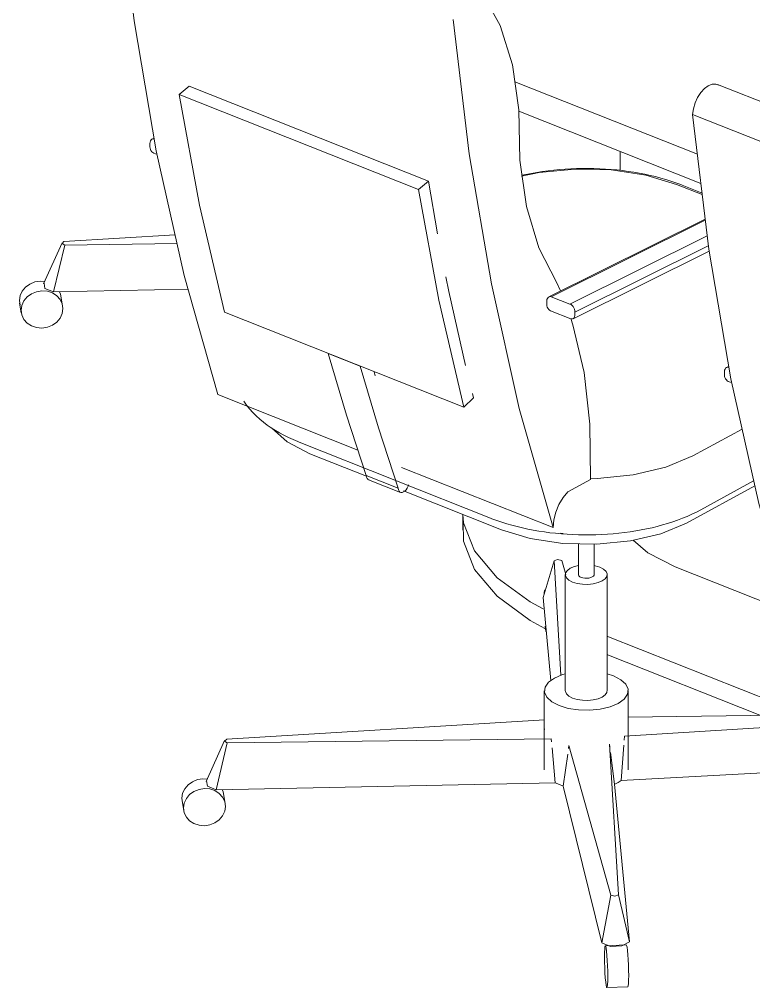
# Model space of a CAD drawing. Header units: millimetres. Extents: x -44545 to 51785, y -22696 to 32686.
# Drawn here: x 18041 to 18741, y 20688 to 21611 of the extents above; entities that cross this region are included whole.
import ezdxf

# ---------------------------------------------------------------- set-up
doc = ezdxf.new("R2010")
doc.units = ezdxf.units.MM
doc.layers.add('A-GENM', color=13, linetype='Continuous', lineweight=9)

# ---------------------------------------------------------------- blocks, each defined once
blk = doc.blocks.new('Table Conference 8 Seater_1_ - Table Conference 8 Seater_1_-199038-3D Section 3')
at = {"layer": 'A-GENM'}
for p, q in [((18193.43, 21539.56), (18202.97, 21547.4)), ((18431.13, 21456.79), (18202.97, 21547.4)), ((18513.44, 21551.58), (18687.37, 21482.51)), ((19025.98, 21422.11), (18706.56, 21548.96)), ((18421.58, 21448.95), (18193.43, 21539.56)), ((18690.7, 21454.63), (18517.18, 21523.54)), ((19002.26, 21393.56), (18682.85, 21520.4)), ((18169.59, 21497.74), (18167.57, 21496.73)), ((18165.63, 21489.48), (18165.71, 21492.8)), ((18169.29, 21483.54), (18172.41, 21482.3)), ((18613.72, 21485.2), (18613.72, 21466.84)), ((18431.13, 21456.79), (18421.58, 21448.95)), ((18439.78, 21406.69), (18431.13, 21456.79)), ((18691.96, 21444.05), (18667.52, 21453.76)), ((18691.96, 21444.05), (18667.52, 21453.76)), ((18691.79, 21445.5), (18672.75, 21453.06)), ((18694.77, 21420.56), (18545.83, 21346.51)), ((18548.17, 21346.67), (18694.88, 21419.61)), ((18189.57, 21405.8), (18083.66, 21399.38)), ((18064.34, 21358.99), (18081.95, 21398.17)), ((18084.63, 21395.92), (18191.47, 21397.3)), ((18696.67, 21404.67), (18565.86, 21339.64)), ((18084.63, 21395.92), (18073.8, 21351.24)), ((18568.95, 21325.75), (18698.5, 21390.16)), ((18697.79, 21395.25), (18570.6, 21332.01)), ((18556.98, 21352.26), (18553.45, 21360.04)), ((18202, 21353.86), (18073.8, 21351.24)), ((18041.91, 21338.58), (18041.23, 21343.14)), ((18082.46, 21337.95), (18080.89, 21347.22)), ((18543.9, 21339.26), (18543.98, 21342.58)), ((18565.86, 21339.64), (18548.17, 21346.67)), ((18041.45, 21340.53), (18043.02, 21331.26)), ((18464.78, 21241.34), (18236.62, 21331.95)), ((18547.55, 21333.32), (18566.63, 21325.74)), ((18570.6, 21332.01), (18570.51, 21328.69)), ((18365.91, 21280.61), (18335.49, 21292.69)), ((18717.16, 21280.28), (18715.14, 21279.28)), ((18380.43, 21271.3), (18379.34, 21275.08)), ((18713.2, 21272.03), (18713.29, 21275.35)), ((18716.86, 21266.08), (18719.98, 21264.85)), ((18363.85, 21200.59), (18230.45, 21253.56)), ((18464.78, 21241.34), (18474.09, 21250.32)), ((18474.09, 21250.32), (18472.98, 21254.66)), ((18683.02, 21195.01), (18729.91, 21220.55)), ((18683.02, 21195.01), (18729.91, 21220.55)), ((18307.75, 21208.2), (18490.27, 21135.71)), ((18371.95, 21175.7), (18318.18, 21197.05)), ((18549.87, 21126.71), (18405.37, 21184.1)), ((18371.85, 21176.31), (18402.27, 21164.23)), ((18374.03, 21172.38), (18404.45, 21160.3)), ((18374.52, 21172.23), (18374.03, 21172.38)), ((18563.96, 21160.95), (18585.39, 21172.62)), ((18742.04, 21166.5), (18676.94, 21131.03)), ((18690.61, 21143.7), (18740.99, 21171.15)), ((18500.71, 21124.57), (18407.43, 21161.61)), ((18463.72, 21139.25), (18463.72, 21124.64)), ((18574.01, 21111.25), (18574.01, 21081.93)), ((18589.01, 21081.93), (18589.01, 21110.89)), ((18550.77, 21094.93), (18540.37, 21060.13)), ((18550.77, 21094.93), (18557.31, 20985.96)), ((18561.93, 21082.1), (18558.21, 21095.38)), ((18775.2, 21046.05), (18666.32, 21089.29)), ((18561.51, 21081.93), (18561.51, 20971.27)), ((18601.51, 20971.27), (18601.51, 21081.93)), ((18547.82, 20981.01), (18540.37, 21060.13)), ((18601.18, 21023.41), (18790, 20948.43)), ((18746.83, 20947.87), (18601.18, 21005.71)), ((18541.51, 20971.27), (18541.51, 20896.03)), ((18621.51, 20896.03), (18621.51, 20971.27)), ((18617.89, 20928.13), (18924.08, 20946.68)), ((18923.87, 20950.17), (18621.21, 20946.24)), ((18541.64, 20943.39), (18238.95, 20925.05)), ((18541.64, 20934.4), (18541.51, 20935.86)), ((18621.39, 20937.33), (18621.39, 20934.39)), ((18617.89, 20928.13), (18617.62, 20924.26)), ((18236.87, 20923.73), (18219.25, 20884.64)), ((18239.16, 20921.56), (18228.72, 20876.89)), ((18239.16, 20921.56), (18548.19, 20925.57)), ((18548.45, 20922.74), (18548.19, 20925.57)), ((18551.98, 20883.48), (18548.98, 20916.85)), ((18564.52, 20916.36), (18564.88, 20918.94)), ((18564.88, 20918.94), (18604.81, 20776.35)), ((18603.64, 20920.36), (18603.97, 20917.8)), ((18612.26, 20776.8), (18603.64, 20920.36)), ((18617.27, 20919.35), (18614.91, 20885.79)), ((18559.5, 20880.49), (18563.77, 20910.97)), ((18604.65, 20912.47), (18608.49, 20882.29)), ((18936.4, 20902.85), (18614.91, 20885.79)), ((18551.98, 20883.48), (18228.72, 20876.89)), ((18596.18, 20730.96), (18559.5, 20880.49)), ((18608.49, 20882.29), (18622.66, 20731.93)), ((18611.93, 20883.95), (18608.66, 20882.37)), ((18614.77, 20885.7), (18611.93, 20883.95)), ((18237.35, 20863.71), (18235.78, 20872.98)), ((18196.8, 20864.35), (18196.12, 20868.9)), ((18196.34, 20866.29), (18197.91, 20857.03)), ((18604.81, 20776.35), (18596.18, 20730.96)), ((18612.26, 20776.8), (18622.66, 20731.93)), ((18619.63, 20729.06), (18599.71, 20728.33)), ((18601.17, 20688.36), (18621.09, 20689.09))]:
    blk.add_line(p, q, dxfattribs=at)
for points in [[(18230.45, 21253.56, 0), (18198.26, 21367.06, 0), (18171.61, 21485.86, 0), (18150.59, 21609.6, 0), (18135.28, 21737.86, 0)], [(18517.16, 21524.94, 0), (18511.19, 21567.64, 0), (18499.49, 21605.11, 0), (18482.39, 21636.22, 0)], [(18454.69, 21611.01, 0), (18470.01, 21482.75, 0), (18491.02, 21359.02, 0), (18517.67, 21240.21, 0), (18549.87, 21126.71, 0)], [(18682.85, 21520.4, 0), (18683.55, 21525.82, 0), (18685.15, 21531.33, 0), (18687.53, 21536.58, 0), (18690.56, 21541.27, 0), (18694.04, 21545.09, 0), (18697.76, 21547.82, 0), (18701.49, 21549.29, 0), (18705.01, 21549.4, 0), (18707.9, 21548.27, 0)], [(18236.62, 21331.95, 0), (18212.94, 21433.9, 0), (18193.43, 21539.56, 0)], [(18553.45, 21360.04, 0), (18536.41, 21393.39, 0), (18524.5, 21432.66, 0), (18518.03, 21476.88, 0), (18517.16, 21524.94, 0)], [(18778.02, 21036.11, 0), (18745.83, 21149.6, 0), (18719.18, 21268.41, 0), (18698.16, 21392.15, 0), (18682.85, 21520.4, 0)], [(18165.63, 21489.48, 0), (18165.73, 21488.28, 0), (18166.08, 21487.06, 0), (18166.66, 21485.9, 0), (18167.42, 21484.88, 0), (18168.32, 21484.08, 0), (18169.29, 21483.54, 0)], [(18167.57, 21496.73, 0), (18166.75, 21496.12, 0), (18166.15, 21495.23, 0), (18165.8, 21494.1, 0), (18165.71, 21492.8, 0)], [(18169.63, 21496.95, 0), (18168.55, 21497.02, 0), (18167.57, 21496.73, 0)], [(18667.52, 21453.76, 0), (18638.39, 21462.55, 0), (18605.37, 21467.54, 0), (18570.7, 21468.38, 0), (18536.74, 21465.02, 0), (18519.82, 21461.6, 0)], [(18667.52, 21453.76, 0), (18638.39, 21462.55, 0), (18605.37, 21467.54, 0), (18570.7, 21468.38, 0), (18536.74, 21465.02, 0), (18519.82, 21461.59, 0)], [(18520.15, 21462.4, 0), (18524, 21463.26, 0), (18529.19, 21464.29, 0), (18534.43, 21465.22, 0), (18539.73, 21466.05, 0), (18545.08, 21466.77, 0), (18550.47, 21467.4, 0), (18555.89, 21467.92, 0), (18561.35, 21468.34, 0), (18566.83, 21468.66, 0), (18572.33, 21468.87, 0), (18577.83, 21468.99, 0), (18583.35, 21469, 0), (18588.86, 21468.9, 0), (18594.36, 21468.71, 0), (18599.84, 21468.41, 0), (18605.3, 21468.01, 0), (18610.73, 21467.51, 0), (18616.13, 21466.91, 0), (18621.49, 21466.2, 0), (18626.8, 21465.4, 0), (18632.05, 21464.49, 0), (18637.25, 21463.48, 0), (18642.38, 21462.36, 0), (18647.44, 21461.15, 0), (18652.43, 21459.84, 0), (18657.33, 21458.42, 0), (18662.15, 21456.9, 0), (18666.88, 21455.27, 0), (18671.52, 21453.54, 0), (18672.75, 21453.06, 0)], [(18421.58, 21448.95, 0), (18441.1, 21343.29, 0), (18464.78, 21241.34, 0)], [(18083.66, 21399.38, 0), (18081.89, 21397.51, 0), (18084.63, 21395.92, 0)], [(18041.23, 21343.14, 0), (18041.91, 21347.75, 0), (18043.9, 21352.09, 0), (18047.07, 21355.88, 0), (18051.2, 21358.84, 0), (18056.01, 21360.79, 0), (18061.17, 21361.58, 0), (18065.45, 21361.32, 0)], [(18073.8, 21351.24, 0), (18065.57, 21354.59, 0), (18064.71, 21359.65, 0)], [(18466.4, 21281.1, 0), (18450.54, 21351.71, 0), (18447.68, 21365.65, 0)], [(18082.68, 21335.34, 0), (18082, 21339.9, 0), (18080.01, 21344.09, 0), (18076.84, 21347.64, 0), (18072.71, 21350.31, 0), (18067.9, 21351.9, 0), (18062.74, 21352.31, 0), (18057.58, 21351.52, 0), (18052.77, 21349.57, 0), (18048.64, 21346.61, 0), (18045.47, 21342.83, 0), (18043.48, 21338.48, 0), (18042.8, 21333.88, 0)], [(18079.54, 21351.42, 0), (18080.43, 21349.16, 0), (18081.06, 21345.73, 0)], [(18548.17, 21346.67, 0), (18547.03, 21346.81, 0), (18545.99, 21346.58, 0), (18545.11, 21346, 0), (18544.46, 21345.09, 0), (18544.07, 21343.93, 0), (18543.98, 21342.58, 0)], [(18042.8, 21333.88, 0), (18043.48, 21329.32, 0), (18045.47, 21325.12, 0), (18048.64, 21321.57, 0), (18052.77, 21318.91, 0), (18057.58, 21317.32, 0), (18062.74, 21316.9, 0), (18067.9, 21317.7, 0), (18072.71, 21319.64, 0), (18076.84, 21322.61, 0), (18080.01, 21326.39, 0), (18082, 21330.73, 0), (18082.68, 21335.34, 0)], [(18543.9, 21339.26, 0), (18544, 21338.06, 0), (18544.35, 21336.84, 0), (18544.92, 21335.68, 0), (18545.68, 21334.66, 0), (18546.58, 21333.86, 0), (18547.55, 21333.32, 0)], [(18570.6, 21332.01, 0), (18570.58, 21333.35, 0), (18570.29, 21334.73, 0), (18569.75, 21336.08, 0), (18568.98, 21337.32, 0), (18568.03, 21338.37, 0), (18566.97, 21339.16, 0), (18565.86, 21339.64, 0)], [(18566.63, 21325.74, 0), (18567.61, 21325.51, 0), (18568.53, 21325.59, 0), (18569.33, 21325.99, 0), (18569.95, 21326.67, 0), (18570.36, 21327.59, 0), (18570.51, 21328.69, 0)], [(18585.39, 21172.62, 0), (18584.94, 21225.3, 0), (18579.39, 21274.65, 0), (18568.83, 21319.83, 0), (18566.86, 21326.09, 0)], [(18371.85, 21176.31, 0), (18352.93, 21233.73, 0), (18335.49, 21292.69, 0)], [(18365.91, 21280.61, 0), (18383.35, 21221.65, 0), (18402.27, 21164.23, 0)], [(18715.14, 21279.28, 0), (18714.32, 21278.67, 0), (18713.72, 21277.77, 0), (18713.37, 21276.64, 0), (18713.29, 21275.35, 0)], [(18717.2, 21279.5, 0), (18716.12, 21279.56, 0), (18715.14, 21279.28, 0)], [(18713.2, 21272.03, 0), (18713.3, 21270.82, 0), (18713.65, 21269.6, 0), (18714.23, 21268.44, 0), (18714.99, 21267.43, 0), (18715.89, 21266.62, 0), (18716.86, 21266.08, 0)], [(18255, 21247.35, 0), (18257.67, 21243.51, 0), (18260.55, 21239.87, 0), (18263.62, 21236.43, 0), (18266.85, 21233.18, 0), (18270.25, 21230.1, 0), (18273.78, 21227.18, 0), (18277.45, 21224.41, 0), (18281.26, 21221.79, 0), (18285.18, 21219.3, 0), (18289.23, 21216.94, 0), (18293.39, 21214.71, 0), (18297.66, 21212.59, 0), (18302.04, 21210.58, 0), (18306.52, 21208.69, 0), (18307.75, 21208.2, 0)], [(18318.18, 21197.05, 0), (18296.34, 21208.33, 0), (18281.52, 21221.85, 0)], [(18585.36, 21173.33, 0), (18592.33, 21173.5, 0), (18626.29, 21176.87, 0), (18657.22, 21184.2, 0), (18683.02, 21195.01, 0)], [(18585.4, 21173.34, 0), (18592.33, 21173.5, 0), (18626.29, 21176.87, 0), (18657.22, 21184.2, 0), (18683.02, 21195.01, 0)], [(18373.49, 21172.67, 0), (18372.67, 21173.53, 0), (18372.11, 21174.77, 0), (18371.85, 21176.31, 0)], [(18402.27, 21164.23, 0), (18402.53, 21162.69, 0), (18403.09, 21161.45, 0), (18403.91, 21160.59, 0), (18404.94, 21160.15, 0), (18406.11, 21160.18, 0), (18407.37, 21160.66, 0), (18408.62, 21161.56, 0), (18409.79, 21162.84, 0), (18410.81, 21164.4, 0), (18411.62, 21166.16, 0), (18412.06, 21167.56, 0)], [(18549.87, 21126.71, 0), (18550.51, 21133.99, 0), (18552.39, 21141.52, 0), (18555.39, 21148.81, 0), (18559.33, 21155.43, 0), (18563.96, 21160.95, 0)], [(18463.81, 21139.13, 0), (18464.65, 21131.37, 0), (18475, 21104.45, 0), (18496.44, 21078.98, 0), (18528.16, 21055.94, 0), (18540.37, 21049.19, 0)], [(18690.61, 21143.7, 0), (18686.41, 21141.5, 0), (18682.11, 21139.42, 0), (18677.69, 21137.45, 0), (18673.17, 21135.6, 0), (18668.56, 21133.84, 0), (18663.85, 21132.2, 0), (18659.05, 21130.66, 0), (18654.16, 21129.22, 0), (18649.19, 21127.88, 0), (18644.14, 21126.65, 0), (18639.03, 21125.52, 0), (18633.84, 21124.48, 0), (18628.6, 21123.55, 0), (18623.3, 21122.73, 0), (18617.95, 21122, 0), (18612.56, 21121.38, 0), (18607.13, 21120.85, 0), (18601.68, 21120.43, 0), (18596.2, 21120.12, 0), (18590.7, 21119.9, 0), (18585.19, 21119.79, 0), (18579.68, 21119.78, 0), (18574.17, 21119.87, 0), (18568.67, 21120.06, 0), (18563.19, 21120.36, 0), (18557.73, 21120.76, 0), (18552.29, 21121.26, 0), (18546.89, 21121.86, 0), (18541.54, 21122.57, 0), (18536.23, 21123.38, 0), (18530.97, 21124.29, 0), (18525.78, 21125.3, 0), (18520.64, 21126.41, 0), (18515.58, 21127.62, 0), (18510.6, 21128.94, 0), (18505.69, 21130.35, 0), (18500.87, 21131.87, 0), (18496.14, 21133.5, 0), (18491.51, 21135.23, 0), (18490.27, 21135.71, 0)], [(18542.06, 21030.62, 0), (18528.16, 21038.23, 0), (18496.44, 21061.27, 0), (18475, 21086.74, 0), (18464.65, 21113.67, 0), (18464.17, 21132.24, 0)], [(18676.94, 21131.03, 0), (18652.69, 21120.87, 0), (18623.62, 21113.98, 0), (18591.7, 21110.82, 0), (18559.11, 21111.61, 0), (18528.08, 21116.3, 0), (18500.71, 21124.57, 0)], [(18559.33, 21121.09, 0), (18557.66, 21121.23, 0), (18556.79, 21121.31, 0)], [(18559.31, 21121.1, 0), (18557.66, 21121.23, 0), (18556.8, 21121.31, 0)], [(18666.32, 21089.29, 0), (18640.12, 21102.82, 0), (18626.1, 21114.6, 0)], [(18558.21, 21095.38, 0), (18554.2, 21096.2, 0), (18550.77, 21094.93, 0)], [(18566.3, 21087.97, 0), (18563.46, 21085.93, 0), (18561.85, 21083.62, 0), (18561.58, 21081.2, 0), (18562.66, 21078.82, 0), (18565.03, 21076.66, 0), (18568.53, 21074.85, 0), (18572.91, 21073.53, 0), (18577.87, 21072.78, 0), (18583.09, 21072.65, 0), (18588.19, 21073.16, 0), (18592.84, 21074.26, 0), (18596.72, 21075.89, 0)], [(18574.02, 21090.55, 0), (18570.18, 21089.59, 0), (18566.3, 21087.97, 0)], [(18596.72, 21075.89, 0), (18599.57, 21077.92, 0), (18601.18, 21080.23, 0), (18601.45, 21082.66, 0), (18600.37, 21085.04, 0), (18597.99, 21087.2, 0), (18594.5, 21089, 0), (18590.12, 21090.33, 0), (18588.94, 21090.57, 0)], [(18587.22, 21079.66, 0), (18585.76, 21079.05, 0), (18584.02, 21078.64, 0), (18582.1, 21078.45, 0), (18580.15, 21078.5, 0), (18578.29, 21078.78, 0), (18576.64, 21079.28, 0), (18575.33, 21079.95, 0), (18574.44, 21080.76, 0), (18574.04, 21081.65, 0), (18574.01, 21081.93, 0)], [(18588.99, 21082.2, 0), (18588.89, 21081.29, 0), (18588.28, 21080.43, 0), (18587.22, 21079.66, 0)], [(18542.26, 21067.07, 0), (18541.88, 21067.54, 0), (18541.55, 21066.64, 0), (18541.31, 21064.45, 0), (18541.23, 21063.17, 0)], [(18542.26, 21032.87, 0), (18542.67, 21029.86, 0), (18543.07, 21028.07, 0), (18543.4, 21027.58, 0)], [(18551.09, 20983.35, 0), (18545.41, 20979.28, 0), (18542.18, 20974.66, 0), (18541.64, 20969.81, 0), (18543.81, 20965.06, 0), (18548.55, 20960.73, 0), (18555.54, 20957.12, 0), (18564.3, 20954.48, 0), (18574.23, 20952.98, 0), (18584.66, 20952.73, 0), (18594.87, 20953.74, 0), (18604.18, 20955.94, 0), (18611.93, 20959.19, 0)], [(18561.6, 20987.41, 0), (18558.85, 20986.6, 0), (18551.09, 20983.35, 0)], [(18611.93, 20959.19, 0), (18617.62, 20963.27, 0), (18620.84, 20967.89, 0), (18621.39, 20972.74, 0), (18619.22, 20977.49, 0), (18614.47, 20981.81, 0), (18607.49, 20985.42, 0), (18601.31, 20987.44, 0)], [(18601.45, 20972, 0), (18601.18, 20969.58, 0), (18599.57, 20967.27, 0), (18596.72, 20965.23, 0)], [(18596.72, 20965.23, 0), (18592.84, 20963.61, 0), (18588.19, 20962.5, 0), (18583.09, 20962, 0), (18577.87, 20962.13, 0), (18572.91, 20962.88, 0), (18568.53, 20964.2, 0), (18565.03, 20966, 0), (18562.66, 20968.17, 0), (18561.58, 20970.54, 0), (18561.52, 20971.27, 0)], [(18238.95, 20925.05, 0), (18236.78, 20923.28, 0), (18239.16, 20921.56, 0)], [(18196.12, 20868.9, 0), (18196.8, 20873.51, 0), (18198.79, 20877.86, 0), (18201.96, 20881.64, 0), (18206.09, 20884.6, 0), (18210.9, 20886.55, 0), (18216.06, 20887.34, 0), (18220.41, 20887.07, 0)], [(18228.72, 20876.89, 0), (18220.49, 20880.23, 0), (18219.63, 20885.3, 0)], [(18559.26, 20880.57, 0), (18555.54, 20881.88, 0), (18552.18, 20883.38, 0)], [(18237.57, 20861.1, 0), (18236.89, 20865.66, 0), (18234.9, 20869.86, 0), (18231.73, 20873.41, 0), (18227.6, 20876.07, 0), (18222.79, 20877.66, 0), (18217.63, 20878.07, 0), (18212.47, 20877.28, 0), (18207.66, 20875.34, 0), (18203.53, 20872.37, 0), (18200.37, 20868.59, 0), (18198.37, 20864.25, 0), (18197.69, 20859.64, 0)], [(18234.49, 20877.07, 0), (18235.32, 20874.93, 0), (18235.96, 20871.49, 0)], [(18197.69, 20859.64, 0), (18198.37, 20855.08, 0), (18200.37, 20850.88, 0), (18203.53, 20847.33, 0), (18207.66, 20844.67, 0), (18212.47, 20843.08, 0), (18217.63, 20842.67, 0), (18222.79, 20843.46, 0), (18227.6, 20845.4, 0), (18231.73, 20848.37, 0), (18234.9, 20852.15, 0), (18236.89, 20856.49, 0), (18237.57, 20861.1, 0)], [(18604.81, 20776.35, 0), (18608.83, 20775.53, 0), (18612.26, 20776.8, 0)], [(18622.66, 20731.93, 0), (18615.47, 20728.1, 0), (18604.57, 20727.7, 0), (18596.18, 20730.96, 0)], [(18602.01, 20699.07, 0), (18601.96, 20703.97, 0), (18601.8, 20709.17, 0), (18601.55, 20714.31, 0), (18601.22, 20719.04, 0), (18600.85, 20723.05, 0), (18600.44, 20726.05, 0), (18600.03, 20727.85, 0), (18599.65, 20728.32, 0), (18599.33, 20727.42, 0), (18599.08, 20725.23, 0), (18598.92, 20721.89, 0), (18598.87, 20717.62, 0)], [(18619.57, 20729.05, 0), (18619.95, 20728.58, 0), (18620.36, 20726.78, 0), (18620.77, 20723.78, 0), (18621.15, 20719.77, 0), (18621.47, 20715.04, 0), (18621.72, 20709.9, 0), (18621.88, 20704.7, 0), (18621.93, 20699.8, 0)], [(18598.87, 20717.62, 0), (18598.92, 20712.72, 0), (18599.08, 20707.53, 0), (18599.33, 20702.39, 0), (18599.65, 20697.65, 0), (18600.03, 20693.65, 0), (18600.44, 20690.64, 0), (18600.85, 20688.85, 0), (18601.17, 20688.36, 0)], [(18601.22, 20688.38, 0), (18601.55, 20689.27, 0), (18601.8, 20691.46, 0), (18601.96, 20694.81, 0), (18602.01, 20699.07, 0)], [(18621.93, 20699.8, 0), (18621.88, 20695.54, 0), (18621.72, 20692.19, 0), (18621.47, 20690, 0), (18621.15, 20689.11, 0)]]:
    blk.add_polyline3d(points, dxfattribs=at)

msp = doc.modelspace()

# ---------------------------------------------------------------- block references
at = {"layer": 'A-GENM'}
msp.add_blockref('Table Conference 8 Seater_1_ - Table Conference 8 Seater_1_-199038-3D Section 3', (0, 0), dxfattribs=at)

doc.saveas('drawing.dxf')
